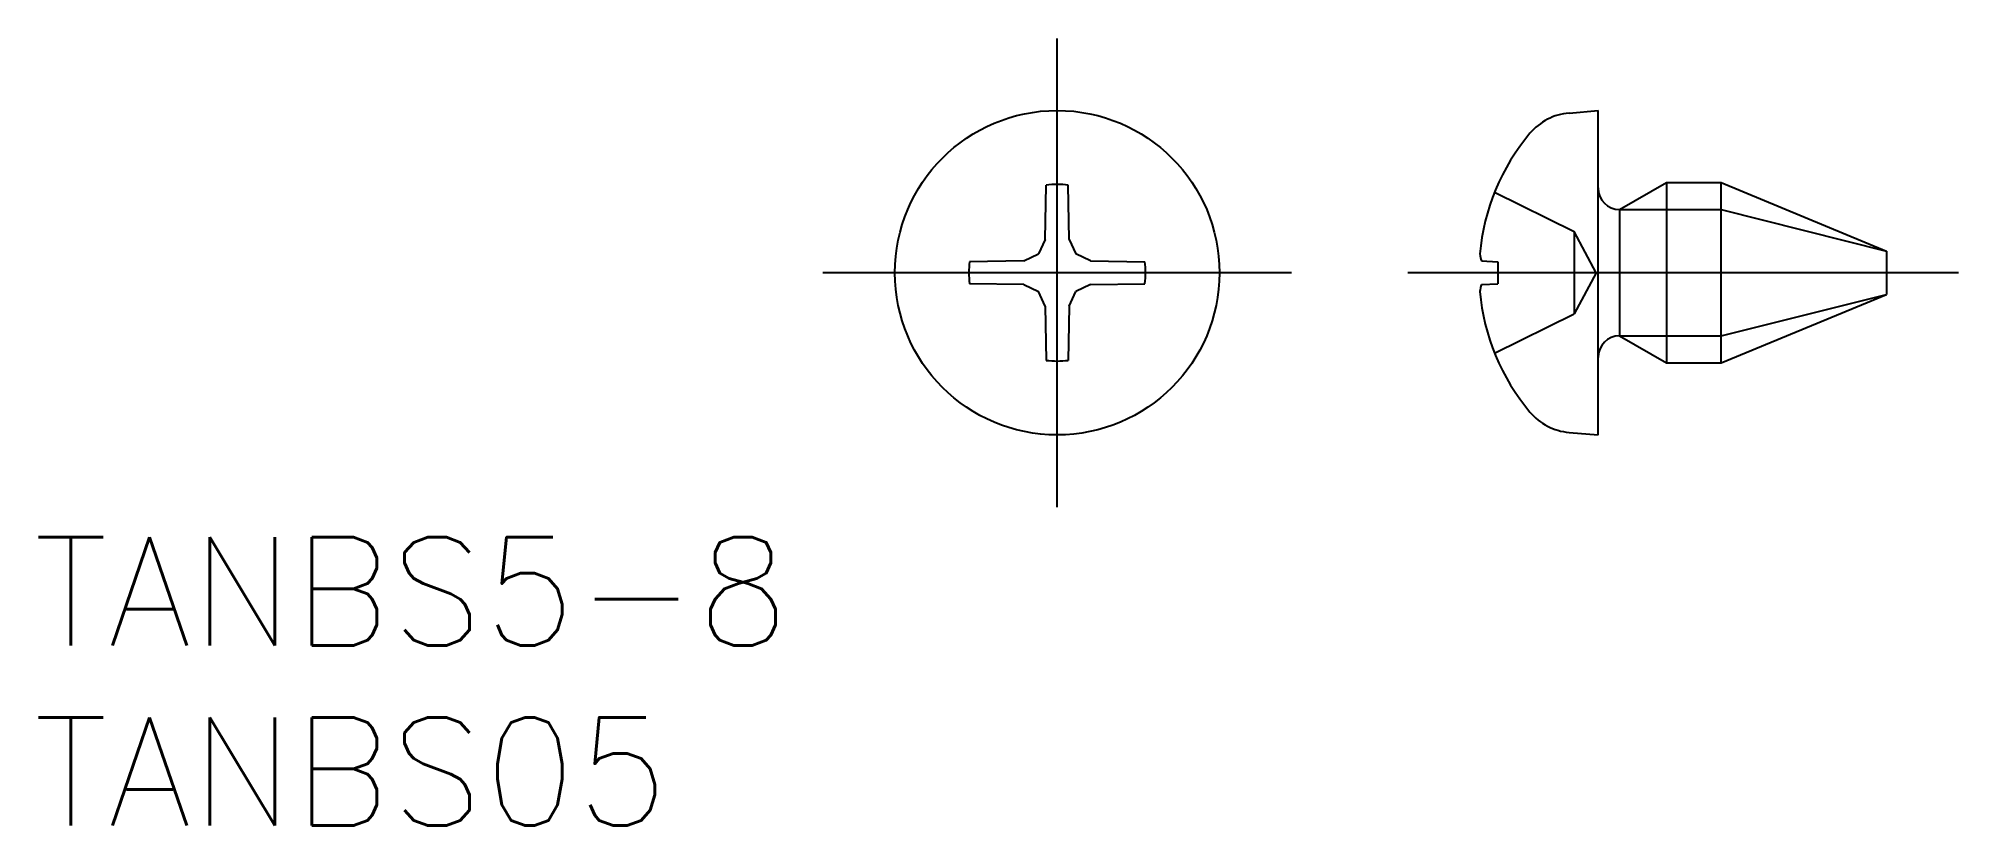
# Model space of a CAD drawing. Extents: x -28.3 to 25, y -15.3 to 6.5.
import ezdxf

# ---------------------------------------------------------------- set-up
doc = ezdxf.new("R2010")
doc.units = 0
doc.linetypes.add('CENTER', pattern=[50.8, 31.75, -6.35, 6.35, -6.35])
doc.linetypes.add('DASHED', pattern=[19.05, 12.7, -6.35])
doc.layers.get('0').update_dxf_attribs({"linetype": 'CONTINUOUS'})
doc.layers.add('CENTER', color=1, linetype='CENTER')
doc.styles.get("Standard").update_dxf_attribs({"font": 'txt.shx', "height": 3, "bigfont": 'bigfont.shx'})

msp = doc.modelspace()

# ---------------------------------------------------------------- linework, layer by layer
at = {"color": 7, "linetype": 'CONTINUOUS'}
for p, q in [((14.196, 4.43), (15, 4.5)), ((15, -4.5), (15, 4.5)), ((-0.331, 0.925), (-0.305, 2.431)), ((0.331, 0.925), (0.305, 2.431)), ((15.6, 1.75), (16.899, 2.5)), ((16.899, 2.5), (16.899, -2.5)), ((16.899, 2.5), (18.413, 2.5)), ((18.413, 2.5), (23, 0.6)), ((18.413, -2.5), (18.413, 2.5)), ((15.6, 1.75), (15.6, -1.75)), ((-0.331, 0.925), (-0.52, 0.52)), ((0.331, 0.925), (0.52, 0.52)), ((23, 0.6), (23, -0.6)), ((-0.925, 0.331), (-2.431, 0.305)), ((-0.925, 0.331), (-0.52, 0.52)), ((0.925, 0.331), (0.52, 0.52)), ((0.925, 0.331), (2.431, 0.305)), ((11.772, 0.331), (12.223, 0.305)), ((12.223, 0.305), (12.223, -0.305)), ((-0.925, -0.331), (-2.431, -0.305)), ((-0.925, -0.331), (-0.52, -0.52)), ((-0.331, -0.925), (-0.52, -0.52)), ((0.331, -0.925), (0.52, -0.52)), ((0.925, -0.331), (0.52, -0.52)), ((0.925, -0.331), (2.431, -0.305)), ((11.772, -0.331), (12.223, -0.305)), ((-0.331, -0.925), (-0.305, -2.431)), ((0.331, -0.925), (0.305, -2.431)), ((18.413, -2.5), (23, -0.6)), ((15.6, -1.75), (16.899, -2.5)), ((16.899, -2.5), (18.413, -2.5)), ((14.196, -4.43), (15, -4.5))]:
    msp.add_line(p, q, dxfattribs=at)
at = {"color": 3, "linetype": 'DASHED'}
for p, q in [((12.132, 2.236), (14.34, 1.145)), ((14.34, 1.145), (14.34, -1.145)), ((14.949, 0), (14.34, 1.145)), ((14.949, 0), (14.34, -1.145)), ((12.132, -2.236), (14.34, -1.145))]:
    msp.add_line(p, q, dxfattribs=at)
at = {"color": 3, "linetype": 'CONTINUOUS'}
for p, q in [((15.6, 1.75), (18.413, 1.75)), ((18.413, 1.75), (23, 0.6)), ((18.413, -1.75), (23, -0.6)), ((15.6, -1.75), (18.413, -1.75))]:
    msp.add_line(p, q, dxfattribs=at)
at = {"color": 7, "linetype": 'CONTINUOUS'}
msp.add_circle((0, 0), 4.5, dxfattribs=at)
for centre, radius, start, end in [((14.336, 2.836), 1.6, 95, 139.8723), ((17.7, 0), 6, 139.8723, 175.0308), ((0, 0), 2.45, 82.8595, 97.1405), ((15.6, 2.35), 0.6, 180, 270), ((0, 0), 2.45, 172.8595, 187.1405), ((0, 0), 2.45, 352.8595, 7.1405), ((12.129, 0.525), 0.406, 180.6767, 208.4924), ((12.129, -0.525), 0.406, 151.5076, 179.3233), ((17.7, 0), 6, 184.9692, 220.1277), ((15.6, -2.35), 0.6, 90, 180), ((0, 0), 2.45, 262.8595, 277.1405), ((14.336, -2.836), 1.6, 220.1277, 265)]:
    msp.add_arc(centre, radius, start, end, dxfattribs=at)
at = {"layer": 'CENTER', "color": 1, "linetype": 'CENTER'}
for p, q in [((0, -6.5), (0, 6.5)), ((6.5, 0), (-6.5, 0)), ((25, 0), (9.723, 0))]:
    msp.add_line(p, q, dxfattribs=at)

# ---------------------------------------------------------------- texts
at = {"color": 7, "linetype": 'CONTINUOUS'}
for s, p in [('TANBS5-8', (-28.384, -10.337)), ('TANBS05', (-28.384, -15.337))]:
    msp.add_text(s, height=3, dxfattribs=at).set_placement(p)

doc.saveas('drawing.dxf')
